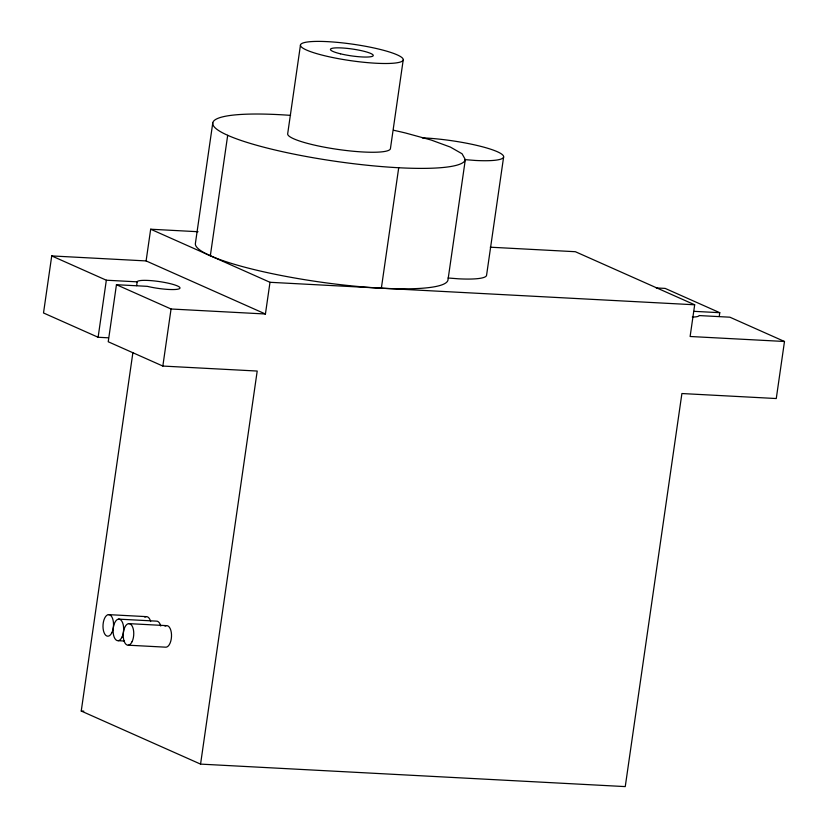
<?xml version="1.0" encoding="UTF-8"?>
<svg xmlns="http://www.w3.org/2000/svg" width="828" height="828" viewBox="0 0 828 828"><rect width="100%" height="100%" fill="white"/><g stroke="black" fill="none" stroke-linecap="round" stroke-linejoin="round"><path stroke-width="1.24" d="M146.101 260.923L150.675 229.221L270 282.296L265.426 313.998L146.101 260.923L51.729 255.924L43.511 312.974L98.118 337.265L108.396 337.814M98.118 337.265L106.336 280.216L51.729 255.924M106.336 280.216L137.179 281.841A21.631 3.457 8.2 0 1 162.961 282.151A21.631 3.457 8.2 0 1 178.455 289.044A21.631 3.457 8.2 0 1 147.291 286.343L116.448 284.708L108.23 341.767L162.837 366.059L257.208 371.047L200.562 764.109L625.254 786.6L681.899 393.538L776.271 398.537L784.489 341.488L729.882 317.196L699.049 315.561A21.631 3.457 8.2 0 1 692.291 317.052M136.63 285.65L137.179 281.841M200.562 764.109L81.237 711.035L132.904 352.542M162.837 366.059L171.054 308.999L116.448 284.708M212.786 122.823L195.418 243.277A127.605 20.4 8.2 0 0 317.683 281.686A127.605 20.4 8.2 0 0 447.969 280.03L465.326 159.576L462.065 153.77L450.422 147.105L431.181 140.036L405.668 133.039A127.605 20.4 8.2 0 0 393.6 130.265M210.333 255.759L227.69 135.306M300.481 44.971L287.689 133.732A51.905 8.301 8.2 0 0 337.42 149.351A51.905 8.301 8.2 0 0 390.423 148.678L403.215 59.926A51.905 8.301 8.2 0 0 327.577 41.648A51.905 8.301 8.2 0 0 324.752 55.766A51.905 8.301 8.2 0 0 403.215 59.926M381.356 288.196L398.713 167.742M503.621 156.999L486.564 275.341A54.068 8.642 8.2 0 1 458.339 278.798L448.051 277.991M490.259 247.199L575.356 251.712L694.682 304.787L690.117 336.489L784.489 341.488M719.221 316.503L719.77 312.694L665.163 288.403L656.242 287.937M422.321 137.914L424.836 137.965A54.068 8.642 8.2 0 1 497.297 151.71A54.068 8.642 8.2 0 1 475.396 160.456L465.108 159.649M150.675 229.221L198.037 231.726M270 282.296L694.682 304.787M694.071 311.338L719.77 312.694M171.054 308.999L265.426 313.998M108.427 614.624L146.183 616.622M118.539 619.127L156.295 621.124A10.816 5.258 -87 0 1 160.787 626.03M128.65 623.619L166.407 625.626M118.218 640.696L124.51 641.038M128.33 645.198L166.076 647.196A10.816 5.258 -87 0 0 171.499 634.445A10.816 5.258 -87 0 0 165.031 626.134M81.237 711.035L83.825 711.169M144.807 617.139A10.816 5.258 -87 0 1 150.665 621.528M465.326 159.576A127.605 20.4 8.2 0 1 352.935 163.633A127.605 20.4 8.2 0 1 216.708 129.168A127.605 20.4 8.2 0 1 290.576 115.371M121.995 637.146A10.816 5.258 -87 0 0 119.905 619.344A10.816 5.258 -87 0 0 113.239 633.244A10.816 5.258 -87 0 0 121.995 637.146M132.107 641.638A10.816 5.258 -87 0 0 130.017 623.846A10.816 5.258 -87 0 0 123.351 637.746A10.816 5.258 -87 0 0 132.107 641.638M111.883 632.644A10.816 5.258 -87 0 0 109.793 614.852A10.816 5.258 -87 0 0 103.127 628.752A10.816 5.258 -87 0 0 111.883 632.644M340.556 53.83A21.631 3.457 8.2 0 0 373.252 55.559A21.631 3.457 8.2 0 0 341.736 47.952A21.631 3.457 8.2 0 0 340.556 53.83"/></g></svg>
